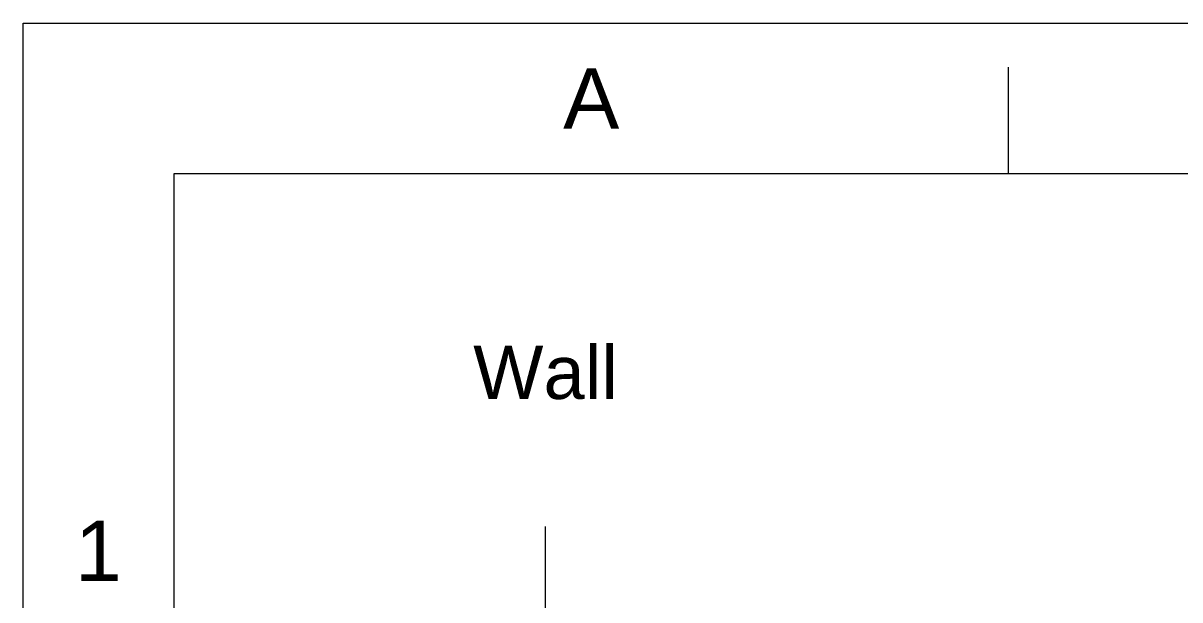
# Model space of a CAD drawing. Header units: millimetres. Extents: x 789 to 1209, y -1956 to -1362.
# Drawn here: x 789.1 to 897.7, y -1416.5 to -1362.4 of the extents above; entities that cross this region are included whole.
import ezdxf

# ---------------------------------------------------------------- set-up
doc = ezdxf.new("R2010")
doc.units = ezdxf.units.MM
doc.header["$LTSCALE"] = 0.1
doc.layers.get('0').update_dxf_attribs({"lineweight": 13})
doc.layers.add('DIM', color=3, linetype='Continuous', lineweight=9)
doc.styles.get("Standard").update_dxf_attribs({"font": 'arial.ttf'})

msp = doc.modelspace()

# ---------------------------------------------------------------- linework, layer by layer
for p, q in [((881.634, -1376.521), (881.634, -1366.521)), ((803.291, -1376.521), (803.291, -1942.177)), ((1195.008, -1376.521), (803.291, -1376.521))]:
    msp.add_line(p, q)
at = {"color": 7, "linetype": 'Continuous'}
msp.add_line((838.181, -1728.641), (838.181, -1409.593), dxfattribs=at)
msp.add_lwpolyline([(789.15, -1362.379), (1209.15, -1362.379), (1209.15, -1956.319), (789.15, -1956.319)], close=True)

# ---------------------------------------------------------------- texts
at = {"char_height": 5.657, "attachment_point": 5}
for s, width, insert in [('A', 10, (842.463, -1369.45)), ('1', 50, (796.22, -1411.874))]:
    msp.add_mtext_dynamic_manual_height_columns(s, width=width, gutter_width=12.5, heights=[0], dxfattribs=dict(at, insert=insert))
at = {"layer": 'DIM', "insert": (831.387, -1392.638), "char_height": 5, "attachment_point": 1}
msp.add_mtext_dynamic_manual_height_columns('Wall', width=19.0186, gutter_width=12.5, heights=[0], dxfattribs=at)

doc.saveas('drawing.dxf')
